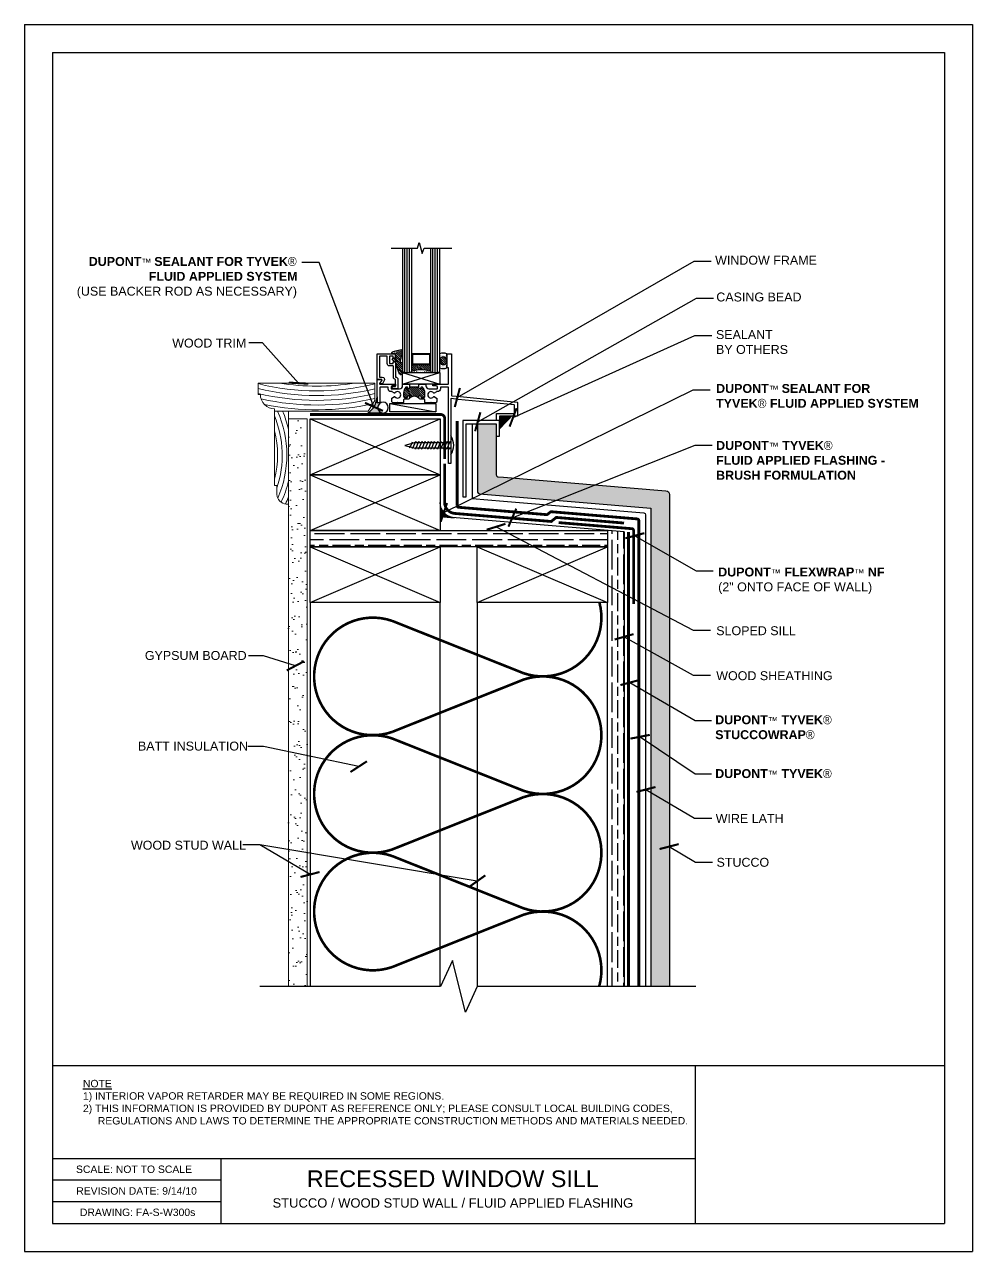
# Model space of a CAD drawing. Extents: x 1351.6 to 1377.1, y -296.6 to -263.6.
import ezdxf

# ---------------------------------------------------------------- set-up
doc = ezdxf.new("R2010")
doc.units = 0
doc.header["$LTSCALE"] = 1.5
doc.header["$MEASUREMENT"] = 0
doc.linetypes.add('DASHED', pattern=[0.75, 0.5, -0.25])
doc.linetypes.add('DASHED2', pattern=[0.375, 0.25, -0.125])
doc.layers.get('0').update_dxf_attribs({"color": 8, "linetype": 'CONTINUOUS'})
for name, color, linetype in [('8x11-ttb$0$B', 5, 'CONTINUOUS'), ('DuPont Self-Adhered Flashing', 252, 'CONTINUOUS'), ('Flanged Window', 250, 'CONTINUOUS'), ('INSULATION', 241, 'CONTINUOUS'), ('SEALANT', 250, 'CONTINUOUS'), ('STRUCTURE', 250, 'CONTINUOUS'), ('Stucco', 250, 'CONTINUOUS'), ('TEXT', 7, 'CONTINUOUS'), ('Tyvek FA WB', 10, 'DASHED2'), ('TYVEK HomeWrap', 160, 'DASHED'), ('Tyvek StuccoWrap', 151, 'DASHED2')]:
    doc.layers.add(name, color=color, linetype=linetype)
doc.layers.add('Gyp Board', color=250, linetype='CONTINUOUS', lineweight=20)
doc.layers.add('Wood', color=250, linetype='CONTINUOUS', lineweight=20)
doc.layers.add('VIEWPORT', color=7, linetype='CONTINUOUS', plot=False)
doc.styles.add('DETAILS', font='sanss___.ttf', dxfattribs={"height": 1})
doc.linetypes.add('ZIGZAG', pattern='A,0.0001,-0.2,[131,ltypeshp.shx,S=0.2,R=0,X=-0.2,Y=0],-0.4,[131,ltypeshp.shx,S=0.2,R=180,X=0.2,Y=0],-0.2', length=0.8001)
doc.dimstyles.new('ARCH_1_1-2_IN', dxfattribs={"dimscale": 0, "dimtxt": 0.09375, "dimasz": 0.09375, "dimexe": 0.0625, "dimexo": 0.0625, "dimgap": 0.0625, "dimtad": 1, "dimdec": 4, "dimlfac": 8, "dimzin": 3, "dimdsep": 46, "dimlunit": 4, "dimtxsty": 'Standard', "dimblk1": 'ARCHTICK', "dimblk2": 'ARCHTICK', "dimsah": 1, "dimcen": 0.0625, "dimdle": 0.0625, "dimclrd": 256, "dimclre": 256, "dimclrt": 256, "dimadec": 0, "dimazin": 0, "dimtfac": 1, "dimtdec": 4, "dimtmove": 0, "dimatfit": 3, "dimldrblk": 'ARCHTICK', "dimfxl": 1, "dimfrac": 2, "dimtolj": 1, "dimtzin": 0, "dimlwd": -1, "dimlwe": -1, "dimarcsym": 0})
pattern_1 = [(135, (1374.456446, -278.235843), (0.02762136, 0.02762136), [])]

# ---------------------------------------------------------------- blocks, each defined once
blk = doc.blocks.new('*X1')
at = {"color": 0}
for p, q in [((0.140625, 0.34375), (0.140625, 0.34375)), ((0.15625, 0.375), (0.15625, 0.375)), ((0.171875, 0.34375), (0.171875, 0.34375)), ((0.1875, 0.375), (0.1875, 0.375)), ((0.203125, 0.34375), (0.203125, 0.34375)), ((0.21875, 0.375), (0.21875, 0.375)), ((0.234375, 0.34375), (0.234375, 0.34375)), ((0.25, 0.375), (0.25, 0.375)), ((0.265625, 0.34375), (0.265625, 0.34375)), ((0.28125, 0.375), (0.28125, 0.375)), ((0.296875, 0.34375), (0.296875, 0.34375)), ((0.3125, 0.375), (0.3125, 0.375)), ((0.140625, 0.28125), (0.140625, 0.28125)), ((0.140625, 0.09375), (0.140625, 0.09375)), ((0.140625, 0.03125), (0.140625, 0.03125)), ((0.15625, 0.3125), (0.15625, 0.3125)), ((0.15625, 0.0625), (0.15625, 0.0625)), ((0.15625, 0), (0.15625, 0)), ((0.171875, 0.03125), (0.171875, 0.03125)), ((0.1875, 0.3125), (0.1875, 0.3125)), ((0.1875, 0.0625), (0.1875, 0.0625)), ((0.1875, 0), (0.1875, 0)), ((0.203125, 0.03125), (0.203125, 0.03125)), ((0.21875, 0.3125), (0.21875, 0.3125)), ((0.21875, 0.0625), (0.21875, 0.0625)), ((0.21875, 0), (0.21875, 0)), ((0.234375, 0.03125), (0.234375, 0.03125)), ((0.25, 0.3125), (0.25, 0.3125)), ((0.25, 0.0625), (0.25, 0.0625)), ((0.25, 0), (0.25, 0)), ((0.265625, 0.03125), (0.265625, 0.03125)), ((0.28125, 0.3125), (0.28125, 0.3125)), ((0.28125, 0.0625), (0.28125, 0.0625)), ((0.28125, 0), (0.28125, 0)), ((0.296875, 0.28125), (0.296875, 0.28125)), ((0.296875, 0.09375), (0.296875, 0.09375)), ((0.296875, 0.03125), (0.296875, 0.03125)), ((0.3125, 0.3125), (0.3125, 0.3125)), ((0.3125, 0.25), (0.3125, 0.25)), ((0.3125, 0.125), (0.3125, 0.125)), ((0.3125, 0.0625), (0.3125, 0.0625)), ((0.3125, 0), (0.3125, 0))]:
    blk.add_line(p, q, dxfattribs=at)
blk = doc.blocks.new('_ArchTick')
at = {"color": 0, "linetype": 'ByBlock', "const_width": 0.15}
blk.add_lwpolyline([(-0.5, -0.5), (0.5, 0.5)], dxfattribs=at)

msp = doc.modelspace()

# ---------------------------------------------------------------- hatches: boundary and pattern name
at = {"layer": 'Flanged Window'}
h = msp.add_hatch(dxfattribs=at)
h.set_pattern_fill('ANSI31', color=256, scale=0.3125, angle=-90, style=0)
h.set_pattern_definition(pattern_1)
edge = h.paths.add_edge_path()
edge.add_ellipse((1361.743, -272.555), major_axis=(0.032, 0.139), ratio=0.13155, start_angle=-0.0222, end_angle=136.7674, ccw=False)
edge.add_ellipse((1361.723, -272.655), major_axis=(-0.0112, 0.0112), ratio=1, start_angle=37.8961, end_angle=183.4847)
edge.add_ellipse((1361.752, -272.681), major_axis=(-0.0161, 0.0161), ratio=1, start_angle=-79.0602, end_angle=2.7461, ccw=False)
edge.add_ellipse((1361.759, -272.677), major_axis=(-0.011, 0.011), ratio=1, start_angle=234.6124, end_angle=294.837, ccw=False)
edge.add_line((1361.774, -272.674), (1361.774, -272.947))
edge.add_line((1361.774, -272.947), (1361.774, -272.953))
edge.add_ellipse((1361.728, -272.952), major_axis=(-0.0457, 0.0011), ratio=0.621164, start_angle=26.7597, end_angle=180, ccw=False)
edge.add_line((1361.687, -272.964), (1361.61, -272.748))
edge.add_ellipse((1361.619, -272.724), major_axis=(-0.0085, 0.0468), ratio=0.312415, start_angle=74.1791, end_angle=117.4577, ccw=False)
edge.add_line((1361.603, -272.714), (1361.587, -272.638))
edge.add_ellipse((1361.548, -272.687), major_axis=(-0.0443, 0.0443), ratio=1, start_angle=-82.9177, end_angle=-45.4556)
edge.add_ellipse((1361.551, -272.605), major_axis=(0.0143, 0.0143), ratio=1, start_angle=174.2267, end_angle=217.6308, ccw=False)
edge.add_line((1361.536, -272.617), (1361.496, -272.555))
edge.add_ellipse((1361.512, -272.555), major_axis=(-0.011, 0.011), ratio=1, start_angle=-53.9186, end_angle=45, ccw=False)
edge.add_line((1361.514, -272.54), (1361.587, -272.551))
edge.add_line((1361.587, -272.551), (1361.587, -272.421))
edge.add_line((1361.587, -272.421), (1361.486, -272.421))
edge.add_ellipse((1361.486, -272.406), major_axis=(-0.011, 0.011), ratio=1, start_angle=-7.8134, end_angle=135, ccw=False)
edge.add_ellipse((1361.625, -272.352), major_axis=(0.149, 0.041), ratio=0.091401, start_angle=0, end_angle=180, ccw=False)
edge.add_line((1361.774, -272.312), (1361.774, -272.416))
h = msp.add_hatch(dxfattribs=at)
h.set_pattern_fill('ANSI31', color=256, scale=0.3125, angle=-90, style=0)
h.set_pattern_definition(pattern_1)
edge = h.paths.add_edge_path()
edge.add_ellipse((1362.868, -272.61), major_axis=(-0.0752, 0.0752), ratio=1, start_angle=73.1159, end_angle=196.8841, ccw=False)
edge.add_line((1362.774, -272.66), (1362.774, -272.56))
edge.add_ellipse((1362.868, -272.61), major_axis=(0.0752, 0.0752), ratio=1, start_angle=-16.8841, end_angle=106.8841, ccw=False)
edge.add_line((1362.962, -272.56), (1362.962, -272.66))
h = msp.add_hatch(dxfattribs=at)
h.set_pattern_fill('ANSI31', color=256, scale=0.3125, angle=-90, style=0)
h.set_pattern_definition(pattern_1)
edge = h.paths.add_edge_path()
edge.add_ellipse((1362.274, -273.688), major_axis=(-0.59, 0.59), ratio=1, start_angle=297.5726, end_angle=332.4274, ccw=False)
edge.add_line((1362.524, -272.891), (1362.524, -272.688))
edge.add_ellipse((1362.504, -272.688), major_axis=(0.0141, 0.0141), ratio=1, start_angle=225, end_angle=315, ccw=False)
edge.add_line((1362.504, -272.708), (1362.044, -272.708))
edge.add_ellipse((1362.044, -272.688), major_axis=(0.0141, 0.0141), ratio=1, start_angle=135, end_angle=225, ccw=False)
edge.add_line((1362.024, -272.688), (1362.024, -272.891))
h = msp.add_hatch(dxfattribs=at)
h.set_pattern_fill('ANSI31', color=256, scale=0.3125, angle=-90, style=0)
h.set_pattern_definition(pattern_1)
edge = h.paths.add_edge_path()
edge.add_line((1362.372, -273.477), (1362.372, -273.562))
edge.add_ellipse((1362.341, -273.562), major_axis=(-0.0219, 0.0219), ratio=1, start_angle=135, end_angle=225, ccw=False)
edge.add_line((1362.341, -273.593), (1362.31, -273.593))
edge.add_line((1362.31, -273.593), (1362.287, -273.593))
edge.add_ellipse((1362.287, -273.568), major_axis=(0.0177, 0.0177), ratio=1, start_angle=135.152, end_angle=225, ccw=False)
edge.add_ellipse((1362.237, -273.569), major_axis=(0.0177, 0.0177), ratio=1, start_angle=315.152, end_angle=405)
edge.add_ellipse((1362.237, -273.569), major_axis=(-0.0177, 0.0177), ratio=1, start_angle=-45, end_angle=45)
edge.add_line((1362.212, -273.569), (1362.212, -273.606))
edge.add_ellipse((1362.262, -273.606), major_axis=(0.0354, 0.0354), ratio=1, start_angle=135, end_angle=140.3917)
edge.add_ellipse((1362.087, -273.75), major_axis=(0.133, 0.133), ratio=1, start_angle=3.0989, end_angle=86.9011)
edge.add_ellipse((1361.912, -273.606), major_axis=(0.0354, 0.0354), ratio=1, start_angle=309.6083, end_angle=315)
edge.add_line((1361.962, -273.606), (1361.962, -273.569))
edge.add_ellipse((1361.937, -273.569), major_axis=(0.0177, 0.0177), ratio=1, start_angle=315, end_angle=405)
edge.add_ellipse((1361.937, -273.569), major_axis=(-0.0177, 0.0177), ratio=1, start_angle=-45, end_angle=44.848)
edge.add_ellipse((1361.887, -273.568), major_axis=(-0.0177, 0.0177), ratio=1, start_angle=135, end_angle=224.848, ccw=False)
edge.add_line((1361.887, -273.593), (1361.833, -273.593))
edge.add_ellipse((1361.833, -273.562), major_axis=(0.0219, 0.0219), ratio=1, start_angle=135, end_angle=225, ccw=False)
edge.add_line((1361.802, -273.562), (1361.802, -273.477))
edge.add_ellipse((1362.052, -273.477), major_axis=(-0.177, 0.177), ratio=1, start_angle=4.8372, end_angle=45, ccw=False)
edge.add_ellipse((1361.868, -273.323), major_axis=(-0.00707, 0.00707), ratio=1, start_angle=-45, end_angle=4.8372, ccw=False)
edge.add_line((1361.868, -273.313), (1361.887, -273.313))
edge.add_ellipse((1361.887, -273.338), major_axis=(-0.0177, 0.0177), ratio=1, start_angle=225, end_angle=315, ccw=False)
edge.add_ellipse((1361.937, -273.338), major_axis=(-0.0177, 0.0177), ratio=1, start_angle=45, end_angle=135)
edge.add_ellipse((1361.937, -273.338), major_axis=(0.0177, 0.0177), ratio=1, start_angle=225, end_angle=315)
edge.add_line((1361.962, -273.338), (1361.962, -273.313))
edge.add_line((1361.962, -273.313), (1362.212, -273.313))
edge.add_line((1362.212, -273.313), (1362.212, -273.338))
edge.add_ellipse((1362.237, -273.338), major_axis=(0.0177, 0.0177), ratio=1, start_angle=135, end_angle=225)
edge.add_ellipse((1362.237, -273.338), major_axis=(0.0177, 0.0177), ratio=1, start_angle=225, end_angle=315)
edge.add_ellipse((1362.287, -273.338), major_axis=(-0.0177, 0.0177), ratio=1, start_angle=-45, end_angle=45, ccw=False)
edge.add_line((1362.287, -273.313), (1362.305, -273.313))
edge.add_ellipse((1362.305, -273.323), major_axis=(-0.00707, 0.00707), ratio=1, start_angle=265.1628, end_angle=315, ccw=False)
edge.add_ellipse((1362.122, -273.477), major_axis=(0.177, 0.177), ratio=1, start_angle=315, end_angle=355.1628, ccw=False)
at = {"layer": 'Gyp Board'}
h = msp.add_hatch(dxfattribs=at)
h.set_pattern_fill('AR-SAND', color=256, scale=0.25, style=0)
h.set_pattern_definition([(37.5, (8.33394, 62.8787), (-0.01574834, 0.48170594), [0, -0.38, 0, -0.425, 0, -0.40625]), (7.5, (8.33394, 62.8787), (0.44244418, 0.70553652), [0, -0.205, 0, -0.3425, 0, -0.13125]), (327.5, (8.02644, 62.8787), (0.77853547, 0.00141476), [0, -0.125, 0, -0.45, 0, -0.5875]), (317.5, (8.02644, 62.8787), (0.75153165, 0.2194189), [0, -0.0625, 0, -0.295, 0, -0.3375])])
h.paths.add_polyline_path([(1358.705, -289.44), (1359.205, -289.44), (1359.205, -274.173), (1358.705, -274.173)])
at = {"layer": 'SEALANT', "linetype": 'Continuous'}
h = msp.add_hatch(color=256, dxfattribs=at)
edge = h.paths.add_edge_path()
edge.add_arc((1360.533, -273.553), 0.554, 303.5139, 357.7539)
edge.add_line((1361.087, -273.575), (1361.087, -273.735))
edge.add_line((1361.087, -273.735), (1361.19, -273.734))
edge.add_arc((1361.258, -273.868), 0.15, 116.7528, 258.6857)
edge.add_line((1361.228, -274.015), (1360.839, -274.015))
h = msp.add_hatch(color=256, dxfattribs=at)
edge = h.paths.add_edge_path()
edge.add_line((1364.725, -274.1), (1364.418, -274.101))
edge.add_line((1364.418, -274.101), (1364.382, -274.1))
edge.add_line((1364.382, -274.1), (1364.382, -274.138))
edge.add_line((1364.382, -274.138), (1364.382, -274.459))
edge.add_arc((1364.94, -274.65), 0.59, 111.4007, 161.1536, ccw=False)
at = {"layer": 'SEALANT'}
h = msp.add_hatch(color=256, dxfattribs=at)
h.dxf.hatch_style = 1
h.paths.add_polyline_path([(1362.784, -276.423), (1362.784, -276.798), (1363.158, -276.83, -0.37976)])
at = {"layer": 'STRUCTURE'}
h = msp.add_hatch(dxfattribs=at)
h.set_pattern_fill('GOST_WOOD', color=256, scale=0.08, angle=90, style=0)
h.set_pattern_definition([(180, (28.68765, 16.5), (6e-17, 0.48), [0.8, -0.16]), (180, (28.84765, 16.66), (6e-17, 0.48), [0.48, -0.12, 0.24, -0.12]), (180, (29.08765, 16.82), (6e-17, 0.48), [0.8, -0.16])])
h.paths.add_polyline_path([(1359.284, -277.611), (1359.284, -277.173), (1367.284, -277.173), (1367.284, -277.611)])
h = msp.add_hatch(dxfattribs=at)
h.set_pattern_fill('GOST_WOOD', color=256, scale=0.08, style=0)
h.set_pattern_definition([(90, (28.68765, 16.5), (0.48, -3e-17), [0.8, -0.16]), (90, (28.84765, 16.34), (0.48, -3e-17), [0.48, -0.12, 0.24, -0.12]), (90, (29.00765, 16.1), (0.48, -3e-17), [0.8, -0.16])])
h.paths.add_polyline_path([(1367.732, -277.211), (1367.282, -277.173), (1367.282, -289.44), (1367.732, -289.44)])
at = {"layer": 'Stucco'}
h = msp.add_hatch(dxfattribs=at)
h.set_pattern_fill('DOTS', color=256, scale=2, style=0)
h.set_pattern_definition([(0, (23.60053, 88.58396), (0.0625, 0.125), [0, -0.125])])
edge = h.paths.add_edge_path()
edge.add_line((1368.859, -276.105), (1364.338, -275.728))
edge.add_arc((1364.342, -275.678), 0.05, 180, 265.2364, ccw=False)
edge.add_line((1364.292, -275.678), (1364.292, -274.308))
edge.add_line((1364.292, -274.308), (1363.792, -274.308))
edge.add_line((1363.792, -274.308), (1363.792, -276.041))
edge.add_line((1363.792, -276.041), (1363.792, -276.138))
edge.add_line((1363.792, -276.138), (1363.796, -276.158))
edge.add_line((1363.796, -276.158), (1363.805, -276.172))
edge.add_line((1363.805, -276.172), (1363.82, -276.183))
edge.add_line((1363.82, -276.183), (1363.838, -276.188))
edge.add_line((1363.838, -276.188), (1368.405, -276.569))
edge.add_arc((1368.401, -276.619), 0.05, 0, 85.2364, ccw=False)
edge.add_line((1368.451, -276.619), (1368.451, -289.44))
edge.add_line((1368.451, -289.44), (1368.951, -289.44))
edge.add_line((1368.951, -289.44), (1368.951, -276.205))
edge.add_arc((1368.851, -276.205), 0.1, 0, 85.2364)

# ---------------------------------------------------------------- linework, layer by layer
at = {"layer": '8x11-ttb$0$B', "color": 7}
for p, q in [((1352.353, -264.314, 0), (1352.353, -295.814, 0)), ((1352.353, -264.314, 0), (1376.353, -264.314, 0)), ((1376.353, -264.314, 0), (1376.353, -295.814, 0)), ((1352.353, -294.063, 0), (1369.642, -294.063, 0)), ((1352.353, -295.814, 0), (1376.353, -295.814, 0))]:
    msp.add_line(p, q, dxfattribs=at)
at = {"layer": '8x11-ttb$0$B', "color": 7, "elevation": 0}
for points in [[(1376.353, -291.569), (1352.353, -291.569)], [(1369.642, -291.569), (1369.642, -295.814)], [(1356.88, -294.063), (1356.88, -295.814)], [(1356.88, -294.647), (1352.353, -294.647)], [(1356.88, -295.231), (1352.353, -295.231)]]:
    msp.add_lwpolyline(points, dxfattribs=at)
at = {"layer": 'DuPont Self-Adhered Flashing', "const_width": 0.075}
msp.add_lwpolyline([(1365.97, -276.96), (1367.941, -277.124, -0.390066), (1367.987, -277.174), (1367.987, -279.152)], format="xyb", dxfattribs=at)
at = {"layer": 'Flanged Window'}
for p, q in [((1361.465, -269.575), (1362.176, -269.575)), ((1361.837, -272.923), (1361.837, -269.575)), ((1361.899, -272.923), (1361.899, -269.575)), ((1361.962, -272.923), (1361.962, -269.575)), ((1362.176, -269.575), (1362.221, -269.426)), ((1362.221, -269.426), (1362.3, -269.724)), ((1362.3, -269.724), (1362.353, -269.575)), ((1362.353, -269.575), (1363.101, -269.575)), ((1362.587, -272.923), (1362.587, -269.575)), ((1362.649, -272.923), (1362.649, -269.575)), ((1362.712, -272.923), (1362.712, -269.575)), ((1361.587, -272.421), (1361.486, -272.421)), ((1361.536, -272.617), (1361.496, -272.555)), ((1361.514, -272.54), (1361.587, -272.551)), ((1361.587, -272.551), (1361.587, -272.421)), ((1361.774, -272.416), (1361.774, -272.312)), ((1362.774, -272.798), (1362.774, -272.422)), ((1362.962, -272.422), (1362.962, -272.798)), ((1361.603, -272.714), (1361.587, -272.638)), ((1361.687, -272.964), (1361.61, -272.748)), ((1361.774, -272.674), (1361.774, -272.947)), ((1361.774, -272.947), (1361.774, -272.953)), ((1362.117, -274.809), (1361.835, -274.882)), ((1361.835, -274.882), (1362.117, -274.955)), ((1362.027, -274.8), (1361.966, -274.948)), ((1362.027, -274.8), (1362.046, -274.829)), ((1362.119, -274.78), (1362.042, -274.968)), ((1362.117, -274.809), (1363.071, -274.809)), ((1362.204, -274.78), (1362.119, -274.984)), ((1362.119, -274.78), (1362.139, -274.809)), ((1362.204, -274.78), (1362.223, -274.809)), ((1362.288, -274.78), (1362.204, -274.984)), ((1362.288, -274.78), (1362.308, -274.809)), ((1362.372, -274.78), (1362.288, -274.984)), ((1362.457, -274.78), (1362.372, -274.984)), ((1362.372, -274.78), (1362.392, -274.809)), ((1362.457, -274.78), (1362.476, -274.809)), ((1362.541, -274.78), (1362.457, -274.984)), ((1362.541, -274.78), (1362.561, -274.809)), ((1362.626, -274.78), (1362.541, -274.984)), ((1362.71, -274.78), (1362.626, -274.984)), ((1362.626, -274.78), (1362.645, -274.809)), ((1362.794, -274.78), (1362.71, -274.984)), ((1362.71, -274.78), (1362.73, -274.809)), ((1362.879, -274.78), (1362.794, -274.984)), ((1362.794, -274.78), (1362.814, -274.809)), ((1362.879, -274.78), (1362.898, -274.809)), ((1362.963, -274.78), (1362.879, -274.984)), ((1362.963, -274.78), (1362.983, -274.809)), ((1363.047, -274.78), (1362.963, -274.984)), ((1363.047, -274.78), (1363.067, -274.809)), ((1361.939, -274.908), (1361.966, -274.948)), ((1362.015, -274.928), (1362.042, -274.968)), ((1362.095, -274.949), (1362.119, -274.984)), ((1363.071, -274.955), (1362.117, -274.955)), ((1362.184, -274.955), (1362.204, -274.984)), ((1362.268, -274.955), (1362.288, -274.984)), ((1362.437, -274.955), (1362.457, -274.984)), ((1362.521, -274.955), (1362.541, -274.984)), ((1362.606, -274.955), (1362.626, -274.984)), ((1362.69, -274.955), (1362.71, -274.984)), ((1362.775, -274.955), (1362.794, -274.984)), ((1362.859, -274.955), (1362.879, -274.984)), ((1362.943, -274.955), (1362.963, -274.984)), ((1363.028, -274.955), (1363.047, -274.984)), ((1363.071, -274.927), (1363.047, -274.984))]:
    msp.add_line(p, q, dxfattribs=at)
for points in [[(1361.774, -269.575), (1361.774, -272.891), (1361.806, -272.923), (1361.993, -272.923), (1362.024, -272.891), (1362.024, -269.575)], [(1362.524, -269.575), (1362.524, -272.891), (1362.556, -272.923), (1362.743, -272.923), (1362.774, -272.891), (1362.774, -269.575)], [(1361.774, -272.923), (1362.774, -273.235)], [(1361.774, -273.235), (1362.774, -272.923)], [(1362.212, -273.313), (1361.962, -273.313)], [(1363.071, -274.144), (1363.071, -274.477), (1363.071, -274.477), (1363.071, -274.497), (1363.071, -275.375), (1363.009, -275.375), (1363.009, -274.099)]]:
    msp.add_lwpolyline(points, dxfattribs=at)
for points in [[(1361.577, -272.635, -0.414214), (1361.587, -272.645), (1361.587, -273.048, -0.414214), (1361.649, -273.11), (1361.649, -273.35, -0.414214), (1361.639, -273.36), (1361.52, -273.36, -0.880809), (1361.52, -273.298), (1361.577, -273.298, 0.414214), (1361.587, -273.288), (1361.587, -273.11), (1361.587, -273.11, -0.414214), (1361.525, -273.048), (1361.525, -272.757, 0.414214), (1361.515, -272.747), (1361.422, -272.747, -0.414214), (1361.36, -272.685), (1361.36, -272.495, 0.414214), (1361.35, -272.485), (1361.159, -272.485, 0.414214), (1361.149, -272.495), (1361.149, -273.038, 0.414214), (1361.159, -273.048), (1361.227, -273.048, -0.579), (1361.28, -273.141), (1361.232, -273.225, -0.266624), (1361.223, -273.23), (1361.174, -273.23, -0.579), (1361.166, -273.215), (1361.218, -273.125, 0.579), (1361.209, -273.11), (1361.087, -273.11), (1361.087, -272.423), (1361.587, -272.423), (1361.587, -272.525, -0.414214), (1361.577, -272.535), (1361.532, -272.535, -0.414214), (1361.522, -272.525), (1361.522, -272.495, 0.414214), (1361.512, -272.485), (1361.432, -272.485, 0.414214), (1361.422, -272.495), (1361.422, -272.645), (1361.422, -272.675, 0.414214), (1361.432, -272.685), (1361.512, -272.685, 0.414214), (1361.522, -272.675), (1361.522, -272.645, -0.414214), (1361.532, -272.635)], [(1362.504, -272.423), (1362.044, -272.423, 0.414214), (1362.024, -272.443), (1362.024, -272.688, 0.414214), (1362.044, -272.708), (1362.504, -272.708, 0.414214), (1362.524, -272.688), (1362.524, -272.443, 0.414214)], [(1361.802, -273.563, 0.414214), (1361.833, -273.594), (1361.887, -273.594, 0.414214), (1361.912, -273.569, -0.414214), (1361.937, -273.544, -0.414214), (1361.962, -273.569), (1361.962, -273.594, -0.414214), (1361.912, -273.644), (1361.812, -273.644, 0.414214), (1361.802, -273.654), (1361.802, -273.725, -0.414214), (1361.792, -273.735), (1361.653, -273.735), (1361.638, -273.72), (1361.623, -273.735), (1361.513, -273.735, -0.414214), (1361.482, -273.704), (1361.482, -273.619, -0.267949), (1361.487, -273.611), (1361.555, -273.571, -0.383968), (1361.568, -273.574, 3.079589), (1361.568, -273.473, -0.383968), (1361.555, -273.476), (1361.491, -273.439, 0.131652), (1361.486, -273.438), (1361.462, -273.438, -0.414214), (1361.384, -273.36), (1361.384, -273.323, 0.414214), (1361.374, -273.313), (1361.175, -273.313, 0.414214), (1361.165, -273.323), (1361.165, -273.735), (1361.087, -273.735), (1361.087, -273.235), (1361.087, -273.11), (1361.202, -273.11, -0.414214), (1361.212, -273.12, -0.131652), (1361.211, -273.125), (1361.156, -273.22, 0.57735), (1361.164, -273.235), (1361.577, -273.235, -0.414214), (1361.587, -273.245), (1361.587, -273.27, -0.414214), (1361.572, -273.285), (1361.493, -273.285, 0.414214), (1361.462, -273.316), (1361.462, -273.35, 0.414214), (1361.472, -273.36), (1361.694, -273.36, 0.414214), (1361.774, -273.28), (1361.774, -273.245, -0.414214), (1361.784, -273.235), (1361.962, -273.235), (1361.962, -273.338, -0.414214), (1361.937, -273.363, -0.414214), (1361.912, -273.338, 0.414214), (1361.887, -273.313), (1361.868, -273.313, 0.22095), (1361.861, -273.316, 0.177059), (1361.802, -273.477)]]:
    msp.add_lwpolyline(points, format="xyb", close=True, dxfattribs=at)
for points in [[(1362.504, -272.443), (1362.044, -272.443), (1362.044, -272.688), (1362.504, -272.688)], [(1362.774, -273.235), (1361.774, -273.235), (1361.774, -272.923), (1362.774, -272.923)]]:
    msp.add_lwpolyline(points, close=True, dxfattribs=at)
for points in [[(1363.009, -274.099), (1363.009, -273.323, 0.414214), (1362.999, -273.313), (1362.8, -273.313, 0.414214), (1362.79, -273.323), (1362.79, -273.36, -0.414214), (1362.712, -273.438), (1362.688, -273.438, 0.131652), (1362.683, -273.439), (1362.619, -273.476, -0.383968), (1362.606, -273.473, 3.079589), (1362.606, -273.574, -0.383968), (1362.619, -273.571), (1362.687, -273.611, -0.267949), (1362.692, -273.619), (1362.692, -273.704, -0.414214), (1362.661, -273.735), (1362.551, -273.735), (1362.536, -273.72), (1362.521, -273.735), (1362.382, -273.735, -0.414214), (1362.372, -273.725), (1362.372, -273.654, 0.414214), (1362.362, -273.644), (1362.262, -273.644, -0.414214), (1362.212, -273.594), (1362.212, -273.569, -0.414214), (1362.237, -273.544, -0.414214), (1362.262, -273.569, 0.414214), (1362.287, -273.594), (1362.341, -273.594, 0.414214), (1362.372, -273.563), (1362.372, -273.477, 0.177059), (1362.313, -273.316, 0.22095), (1362.305, -273.313), (1362.287, -273.313, 0.414214), (1362.262, -273.338, -0.414214), (1362.237, -273.363, -0.414214), (1362.212, -273.338), (1362.212, -273.235), (1362.39, -273.235, -0.414214), (1362.4, -273.245), (1362.4, -273.28, 0.414214), (1362.48, -273.36), (1362.702, -273.36, 0.414214), (1362.712, -273.35), (1362.712, -273.316, 0.414214), (1362.681, -273.285), (1362.602, -273.285, -0.414214), (1362.587, -273.27), (1362.587, -273.245, -0.414214), (1362.597, -273.235), (1362.999, -273.235, 0.414214), (1363.009, -273.225), (1363.009, -272.808, 0.414214), (1362.999, -272.798), (1362.972, -272.798, -0.414214), (1362.962, -272.788), (1362.962, -272.73), (1362.977, -272.715), (1362.962, -272.7), (1362.977, -272.685), (1362.962, -272.67), (1362.977, -272.655), (1362.962, -272.64), (1362.977, -272.625), (1362.962, -272.61), (1362.977, -272.595), (1362.962, -272.58), (1362.977, -272.565), (1362.962, -272.55), (1362.977, -272.535), (1362.962, -272.52), (1362.977, -272.505), (1362.962, -272.49), (1362.962, -272.423), (1363.087, -272.423), (1363.087, -273.539, 0.385314), (1363.096, -273.548), (1363.32, -273.571)], [(1363.272, -273.645), (1363.082, -273.625, 0.443716), (1363.071, -273.635), (1363.071, -274.144)], [(1363.32, -273.571), (1364.857, -273.725, -0.385314), (1364.866, -273.735), (1364.866, -274.1), (1364.382, -274.1), (1364.382, -274.218), (1364.304, -274.218), (1364.304, -274.022), (1364.788, -274.022), (1364.788, -273.805, 0.385314), (1364.779, -273.795), (1363.272, -273.645)]]:
    msp.add_lwpolyline(points, format="xyb", dxfattribs=at)
for centre, radius, start, end in [((1361.486, -272.406), 0.0156, 127.1866, 270), ((1361.512, -272.555), 0.0156, 81.0814, 180), ((1362.868, -272.62), 0.219, 64.6528, 115.3472), ((1362.868, -272.61), 0.106, 28.1159, 151.8841), ((1361.551, -272.605), 0.0202, 219.2267, 273.0903), ((1361.548, -272.687), 0.0627, 52.0823, 86.1767), ((1361.723, -272.655), 0.0158, 174.9655, 318.4847), ((1361.752, -272.681), 0.0227, 55.9398, 138.3518), ((1361.759, -272.677), 0.0156, 9.6124, 69.837), ((1362.274, -273.688), 0.835, 72.5726, 107.4274), ((1362.868, -272.61), 0.106, 208.1159, 331.8841), ((1362.868, -272.6), 0.219, 244.6528, 295.3472), ((1362.087, -273.75), 0.187, 48.0989, 131.9011), ((1362.705, -274.88), 0.443, 325.6322, 34.3678)]:
    msp.add_arc(centre, radius, start, end, dxfattribs=at)
for centre, major_axis, ratio, start_param, end_param in [((1361.625, -272.352), (0.149, 0.041), 0.091401, 0, 3.141593), ((1361.743, -272.555), (0.032, 0.139), 0.13155, -0.000388, 2.388387), ((1361.619, -272.724), (-0.0085, 0.0468), 0.312415, 1.29467, 2.050024), ((1361.728, -272.952), (-0.0457, 0.0011), 0.621164, 0.467045, 3.141593)]:
    msp.add_ellipse(centre, major_axis=major_axis, ratio=ratio, start_param=start_param, end_param=end_param, dxfattribs=at)
at = {"layer": 'Gyp Board'}
msp.add_lwpolyline([(1358.705, -289.44), (1358.705, -274.173), (1359.205, -274.173), (1359.205, -289.44)], dxfattribs=at)
at = {"layer": 'INSULATION', "color": 253, "const_width": 0.0703}
msp.add_lwpolyline([(1367.06, -289.44, 0.607773), (1365.024, -287.508), (1361.491, -288.915, -1.40437), (1361.491, -285.927), (1365.024, -287.334, 1.40437), (1365.024, -284.346), (1361.491, -285.753, -1.40437), (1361.491, -282.765), (1365.024, -284.172, 1.40437), (1365.024, -281.184), (1361.491, -282.591, -1.40437), (1361.491, -279.603), (1365.024, -281.01, 0.600573), (1367.069, -279.111)], format="xyb", dxfattribs=at)
at = {"layer": 'SEALANT', "linetype": 'Continuous'}
msp.add_lwpolyline([(1360.839, -274.015, 0.241187), (1361.087, -273.575), (1361.087, -273.735), (1361.19, -273.734, 0.712851), (1361.228, -274.015), (1360.839, -274.015)], format="xyb", dxfattribs=at)
at = {"layer": 'SEALANT'}
msp.add_lwpolyline([(1362.784, -276.798), (1363.158, -276.83, -0.37976), (1362.784, -276.423)], format="xyb", close=True, dxfattribs=at)
at = {"layer": 'SEALANT', "linetype": 'Continuous', "extrusion": (0, 0, -1)}
msp.add_ellipse((1361.248, -273.868), major_axis=(0, 0.146), ratio=0.957138, start_param=-1.570796, end_param=4.712389, dxfattribs=at)
at = {"layer": 'STRUCTURE'}
for points in [[(1361.431, -273.758), (1362.664, -273.758), (1362.664, -273.982), (1361.431, -273.982)], [(1359.284, -274.173), (1362.784, -274.173), (1362.784, -275.673), (1359.284, -275.673)], [(1359.284, -275.673), (1362.784, -275.673), (1362.784, -277.173), (1359.284, -277.173)], [(1359.284, -277.611), (1359.284, -277.173), (1367.284, -277.173), (1367.284, -277.611)], [(1359.284, -277.611), (1362.784, -277.611), (1362.784, -279.111), (1359.284, -279.111)], [(1363.784, -277.611), (1367.284, -277.611), (1367.284, -279.111), (1363.784, -279.111)]]:
    msp.add_lwpolyline(points, close=True, dxfattribs=at)
for points in [[(1361.431, -273.758), (1362.664, -273.982)], [(1359.284, -274.173), (1362.784, -275.673)], [(1359.284, -275.673), (1362.784, -274.173)], [(1359.284, -275.673), (1362.784, -277.173)], [(1359.284, -277.173), (1362.784, -275.673)], [(1367.732, -277.211), (1362.784, -276.798)], [(1360.034, -277.173), (1363.534, -277.173)], [(1367.732, -277.211), (1367.732, -289.44)], [(1359.284, -277.611), (1362.784, -279.111)], [(1359.284, -279.111), (1362.784, -277.611)], [(1363.784, -277.611), (1367.284, -279.111)], [(1363.784, -279.111), (1367.284, -277.611)], [(1362.784, -289.44), (1362.784, -279.111), (1359.284, -279.111), (1359.284, -289.44)], [(1367.284, -289.44), (1367.284, -279.111), (1363.784, -279.111), (1363.784, -289.44)], [(1369.663, -289.44), (1363.784, -289.44), (1363.468, -290.125), (1363.113, -288.741), (1362.79, -289.44), (1357.93, -289.44)]]:
    msp.add_lwpolyline(points, dxfattribs=at)
at = {"layer": 'Stucco'}
for points in [[(1363.792, -274.218), (1363.397, -274.218), (1363.397, -276.264), (1363.487, -276.264), (1363.487, -274.308), (1363.792, -274.308)], [(1363.792, -274.308), (1364.292, -274.308), (1364.292, -274.633), (1364.382, -274.633), (1364.382, -274.218), (1364.114, -274.218), (1363.947, -274.218), (1363.688, -274.218)]]:
    msp.add_lwpolyline(points, dxfattribs=at)
at = {"layer": 'Stucco', "linetype": 'ZIGZAG', "ltscale": 0.2, "flags": 128}
msp.add_lwpolyline([(1363.648, -274.308), (1363.648, -276.313), (1364.489, -276.383), (1368.265, -276.698, -0.390066), (1368.311, -276.748), (1368.311, -289.44)], format="xyb", dxfattribs=at)
at = {"layer": 'Stucco', "flags": 128}
for points in [[(1363.792, -274.308), (1363.792, -276.138, 0.390066), (1363.838, -276.188), (1364.489, -276.243)], [(1364.292, -274.437), (1364.292, -275.678, 0.390066), (1364.338, -275.728), (1364.489, -275.741)], [(1364.489, -275.741), (1368.859, -276.105, -0.390066), (1368.951, -276.205), (1368.951, -289.44)]]:
    msp.add_lwpolyline(points, format="xyb", dxfattribs=at)
msp.add_lwpolyline([(1364.489, -276.243), (1368.451, -276.573), (1368.451, -289.44)], dxfattribs=at)
at = {"layer": 'Tyvek FA WB', "flags": 128}
for points in [[(1359.284, -274.053, 0.075, 0.075, 0), (1362.804, -274.053, 0.075, 0.075, -0.414214), (1362.904, -274.153, 0.075, 0.075, 0), (1362.904, -275.248, 0.075, 0.075, 0)], [(1362.904, -275.377, 0.075, 0.075, 0), (1362.904, -276.415, 0.075, 0.075, 0.390066), (1363.179, -276.714, 0.075, 0.075, 0), (1365.772, -276.93, 0.075, 0.075, 0), (1365.906, -276.821, 0.075, 0.075, 0), (1367.732, -276.973, 0, 0, 0)]]:
    msp.add_lwpolyline(points, format="xyseb", dxfattribs=at)
at = {"layer": 'TYVEK HomeWrap', "flags": 128}
msp.add_lwpolyline([(1363.24, -274.226, 0.075, 0.075, 0), (1363.24, -276.5, 0.075, 0.075, 0.390066), (1363.286, -276.549, 0.075, 0.075, 0), (1365.657, -276.747, 0.075, 0.075, 0), (1365.763, -276.667, 0.075, 0.075, 0), (1368.084, -276.861, 0.075, 0.075, -0.390066), (1368.13, -276.911, 0.075, 0.075, 0), (1368.13, -289.44, 0.075, 0.075, 0)], format="xyseb", dxfattribs=at)
at = {"layer": 'Tyvek StuccoWrap', "const_width": 0.075, "flags": 128}
msp.add_lwpolyline([(1367.852, -277.214), (1367.852, -279.572), (1367.852, -289.44)], dxfattribs=at)
at = {"layer": 'VIEWPORT', "color": 1}
for p, q in [((1351.603, -263.564, 0), (1351.603, -296.564, 0)), ((1351.603, -263.564, 0), (1377.103, -263.564, 0)), ((1377.103, -263.564, 0), (1377.103, -296.564, 0)), ((1351.603, -296.564, 0), (1377.103, -296.564, 0))]:
    msp.add_line(p, q, dxfattribs=at)
at = {"layer": 'Wood'}
for points in [[(1357.884, -273.211), (1361.029, -273.211), (1361.029, -273.673), (1360.844, -273.961)], [(1360.844, -273.961), (1358.705, -273.961), (1358.33, -273.961)]]:
    msp.add_lwpolyline(points, dxfattribs=at)
msp.add_lwpolyline([(1358.33, -273.961), (1358.33, -273.898, -0.414214), (1357.948, -273.516), (1357.884, -273.516), (1357.884, -273.211)], format="xyb", dxfattribs=at)
msp.add_lwpolyline([(1358.392, -275.961), (1358.33, -275.961), (1358.33, -273.961), (1358.705, -273.961), (1358.705, -276.461), (1358.642, -276.461, -0.369161), (1358.392, -276.206)], format="xyb", close=True, dxfattribs=at)
for centre, radius, start, end in [((1359.47, -266.867, 0), 6.551, 255.9888, 283.7652), ((1359.47, -266.867, 0), 6.423, 260.972, 279.028), ((1359.47, -266.867, 0), 6.678, 256.2609, 283.498), ((1359.47, -266.867, 0), 6.805, 256.5226, 283.2411), ((1359.47, -266.867, 0), 6.932, 257.4733, 282.9939), ((1359.47, -266.867, 0), 7.059, 258.4572, 282.2605), ((1355.754, -275.143, 0), 2.781, 341.5034, 22.1999), ((1355.754, -275.143, 0), 2.906, 336.4223, 23.9906), ((1355.875, -275.11), 2.906, 13.1913, 23.2762), ((1355.754, -275.143, 0), 2.656, 345.7988, 14.2012), ((1355.754, -275.143, 0), 3.031, 335.257, 346.7105), ((1355.754, -275.143, 0), 3.156, 335.3584, 339.1762)]:
    msp.add_arc(centre, radius, start, end, dxfattribs=at)

# ---------------------------------------------------------------- block references
at = {"layer": 'Flanged Window', "rotation": 180}
msp.add_blockref('*X1', (1363.087, -272.422), dxfattribs=at)

# ---------------------------------------------------------------- texts
at = {"layer": 'TEXT', "attachment_point": 1, "style": 'DETAILS'}
for s, insert, char_height, width in [('\\pi1.5423;{\\fSansSerif|b1|i0|c2|p2;DUPONT\\fArial|b0|i0|c0|p32;\\H0.8125x;™\\fArial|b1|i0|c0|p32; \\H1.2308x;SEALANT FOR TYVEK\\fSymbol|b0|i0|c2|p18;â\\fArial|b0|i0|c0|p32; \\P\\pi3.1562;\\fArial|b1|i0|c0|p32;FLUID APPLIED SYSTEM\\P\\pi1.2207;\\fArial|b0|i0|c0|p32;\\H0.99998x;(USE BACKER ROD AS NECESSARY)}', (1351.788, -269.816, 0), 0.24, 7.11285), ('WINDOW FRAME', (1370.181, -269.783, 0), 0.24, 6.52135), ('CASING BEAD', (1370.213, -270.772, 0), 0.24, 6.52135), ('SEALANT \\PBY OTHERS', (1370.204, -271.783, 0), 0.24, 6.52135), ('WOOD TRIM', (1355.576, -272.011), 0.24, 6.52135), ('{\\fSansSerif|b1|i0|c2|p2;DUPONT\\fArial|b0|i0|c0|p32;\\H0.8125x;™\\fArial|b1|i0|c0|p32; \\H1.2308x;SEALANT FOR \\PTYVEK\\fSymbol|b0|i0|c2|p18;â\\fArial|b0|i0|c0|p32; \\fArial|b1|i0|c0|p32;FLUID APPLIED SYSTEM}', (1370.207, -273.232, 0), 0.24, 6.52135), ('{\\fSansSerif|b1|i0|c2|p2;DUPONT\\fArial|b0|i0|c0|p32;\\H0.8125x;™\\fSansSerif|b1|i0|c2|p2;\\H1.2308x; TYVEK\\fSymbol|b0|i0|c2|p18;â\\fSansSerif|b1|i0|c2|p2; \\PFLUID APPLIED FLASHING - \\PBRUSH FORMULATION}', (1370.207, -274.765, 0), 0.24, 6.52135), ('{\\fSansSerif|b1|i0|c2|p2;DUPONT\\fArial|b0|i0|c0|p32;\\H0.8125x;™\\fSansSerif|b1|i0|c2|p2;\\H1.2308x; FLEXWRAP\\fArial|b0|i0|c0|p32;\\H0.81248x;™\\fSansSerif|b1|i0|c2|p2;\\H1.2308x; NF\\fSansSerif|b0|i0|c2|p2;\\P\\H0.99997x;(2" ONTO FACE OF WALL)}', (1370.263, -278.169, 0), 0.24, 6.52135), ('SLOPED SILL', (1370.211, -279.748, 0), 0.24, 6.52135), ('GYPSUM BOARD', (1354.84, -280.414, 0), 0.24, 6.52135), ('WOOD SHEATHING', (1370.211, -280.958, 0), 0.24, 6.52135), ('{\\fSansSerif|b1|i0|c2|p2;DUPONT\\fArial|b0|i0|c0|p32;\\H0.8125x;™\\fSansSerif|b1|i0|c2|p2;\\H1.2308x; TYVEK\\fSymbol|b0|i0|c2|p18;â \\P\\fSansSerif|b1|i0|c2|p2;STUCCOWRAP\\fSymbol|b0|i0|c2|p18;â }', (1370.183, -282.144, 0), 0.24, 6.52135), ('BATT INSULATION', (1354.654, -282.851, 0), 0.24, 6.52135), ('{\\fSansSerif|b1|i0|c2|p2;DUPONT\\fArial|b0|i0|c0|p32;\\H0.8125x;™\\fSansSerif|b1|i0|c2|p2;\\H1.2308x; TYVEK\\fSymbol|b0|i0|c2|p18;â }', (1370.183, -283.591, 0), 0.24, 6.52135), ('WIRE LATH', (1370.197, -284.797, 0), 0.24, 6.52135), ('WOOD STUD WALL', (1354.467, -285.517), 0.24, 6.52135), ('STUCCO', (1370.219, -285.977, 0), 0.24, 6.52135), ('{\\LNOTE\\P}1) INTERIOR VAPOR RETARDER MAY BE REQUIRED IN SOME REGIONS.\\P\\pi-0.4,l0.4;2) THIS INFORMATION IS PROVIDED BY DUPONT AS REFERENCE ONLY; PLEASE CONSULT LOCAL BUILDING CODES, REGULATIONS AND LAWS TO DETERMINE THE APPROPRIATE CONSTRUCTION METHODS AND MATERIALS NEEDED.', (1353.175, -291.948, 0), 0.2, 16.26452), ('\\pi-0.033334,l0.033334,t0.1;SCALE: NOT TO SCALE', (1352.988, -294.253, 0), 0.2, 16.26452), ('\\pi2.874;{\\H0.9x;RECESSED WINDOW SILL }\\P\\pi1.9528;{\\H0.5x;STUCCO / WOOD STUD WALL / FLUID APPLIED FLASHING}', (1356.322, -294.384, 0), 0.5, 13.39365), ('\\pi-0.033334,l0.033334,t0.1;REVISION DATE: 9/14/10', (1352.995, -294.836, 0), 0.2, 16.26452), ('\\pi-0.033334,l0.033334,t0.1;DRAWING: FA-S-W300s', (1353.094, -295.411, 0), 0.2, 16.26452)]:
    msp.add_mtext(s, dxfattribs=dict(at, insert=insert, char_height=char_height, width=width))

# ---------------------------------------------------------------- leaders
at = {"layer": 'TEXT'}
for points in [[(1363.246, -273.596, 0), (1369.613, -269.931, 0), (1370.073, -269.931, 0)], [(1361.004, -273.847, 0), (1359.525, -269.96, 0), (1359.065, -269.96, 0)], [(1363.795, -274.248, 0), (1369.68, -270.921, 0), (1370.14, -270.921, 0)], [(1358.977, -273.21), (1358.003, -272.124), (1357.634, -272.124)], [(1364.746, -274.131, 0), (1369.636, -271.932, 0), (1370.095, -271.932, 0)], [(1362.883, -276.686, 0), (1369.592, -273.388, 0), (1370.051, -273.388, 0)], [(1364.725, -276.828, 0), (1369.642, -274.876, 0), (1370.101, -274.876, 0)], [(1364.288, -277.073, 0), (1369.592, -279.854, 0), (1370.052, -279.854, 0)], [(1368.021, -277.313, 0), (1369.667, -278.255, 0), (1370.126, -278.255, 0)], [(1367.732, -280.032, 0), (1369.592, -281.064, 0), (1370.052, -281.064, 0)], [(1358.892, -280.812, 0), (1358.036, -280.547, 0), (1357.627, -280.547, 0)], [(1367.889, -281.262, 0), (1369.642, -282.281, 0), (1370.087, -282.281, 0)], [(1368.163, -282.72, 0), (1369.642, -283.718, 0), (1370.087, -283.718, 0)], [(1360.593, -283.524, 0), (1358.036, -282.983, 0), (1357.614, -282.983, 0)], [(1368.321, -284.138, 0), (1369.63, -284.91, 0), (1370.09, -284.91, 0)], [(1363.784, -286.602), (1357.932, -285.63), (1357.472, -285.63)], [(1359.284, -286.425), (1357.932, -285.63), (1357.472, -285.63)], [(1368.944, -285.674, 0), (1369.653, -286.091, 0), (1370.113, -286.091, 0)]]:
    msp.add_leader(points, dimstyle='ARCH_1_1-2_IN', override={"dimscale": 4, "dimgap": 0.0625, "dimtad": 0}, dxfattribs=at)

doc.saveas('drawing.dxf')
